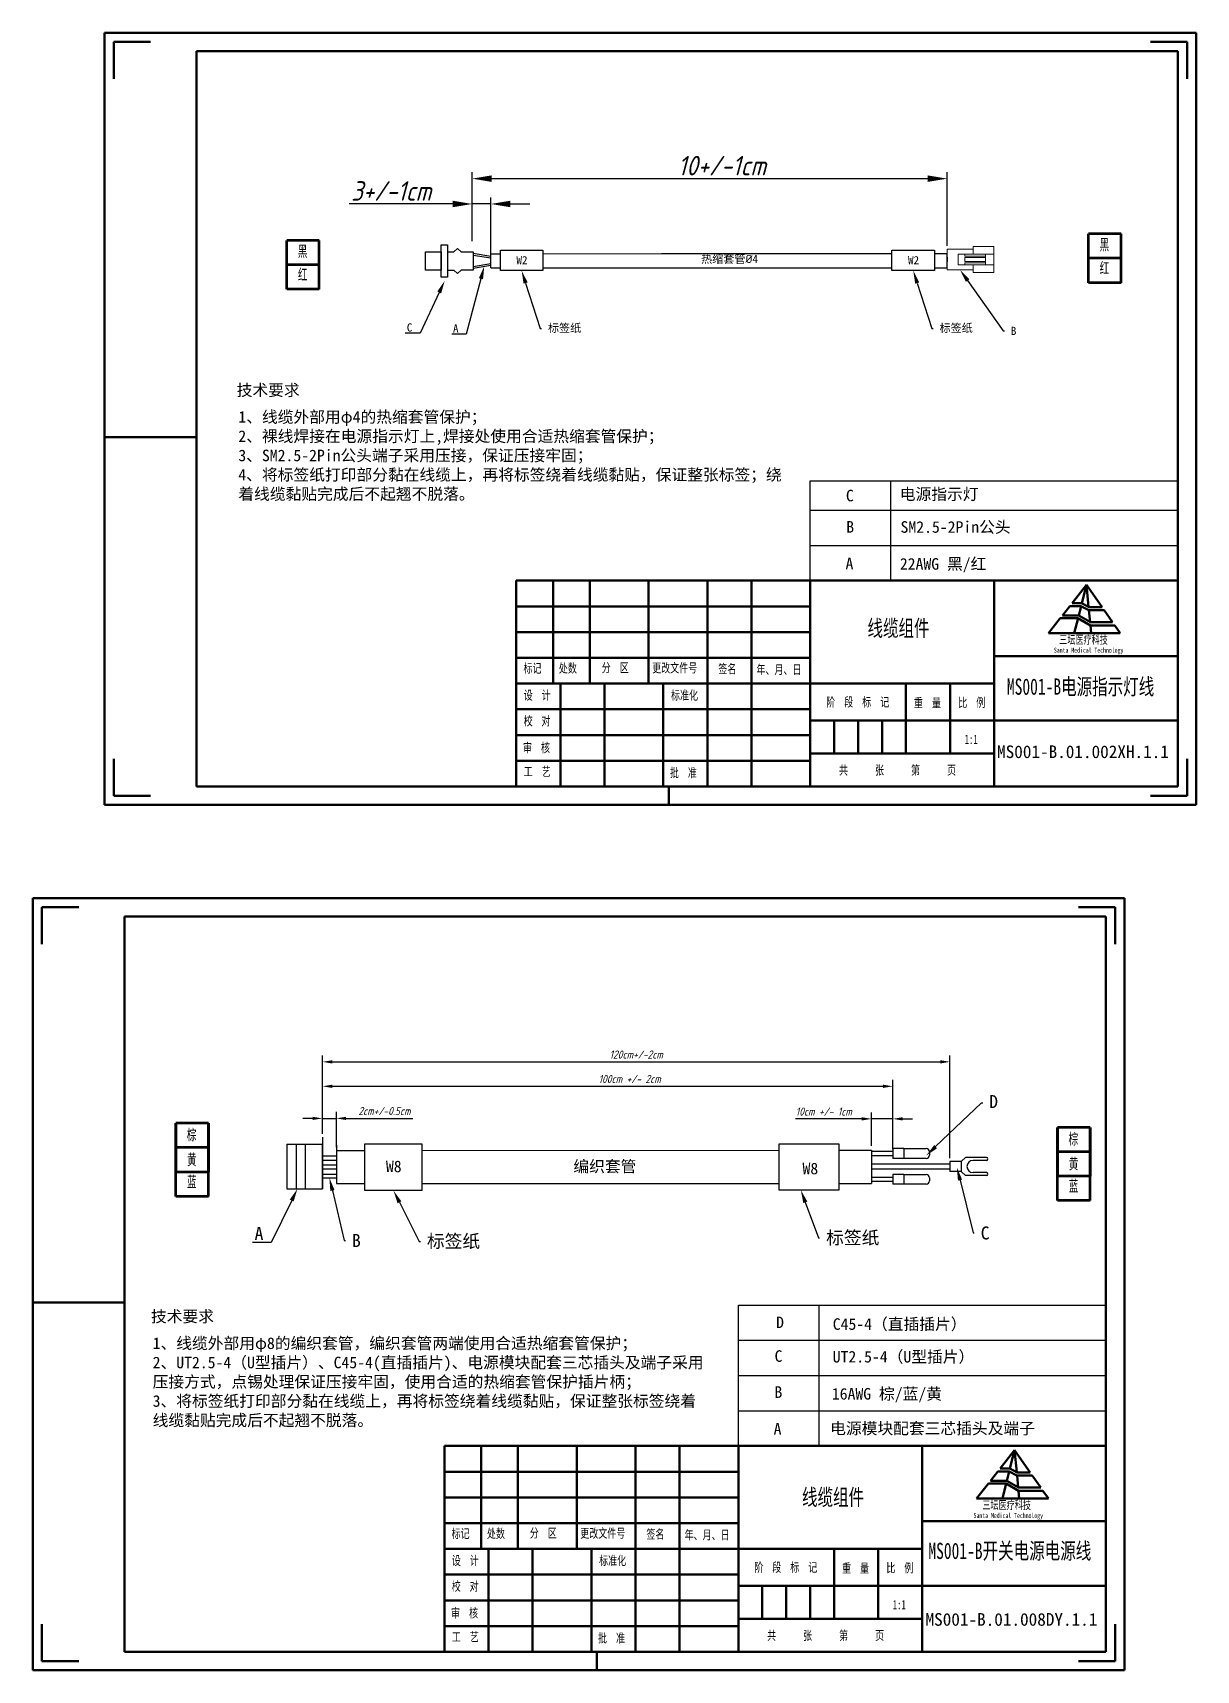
# Model space of a CAD drawing. Header units: millimetres. Extents: x 15931 to 18096, y 1463 to 3040.
# Drawn here: x 16304 to 16662, y 2537 to 3040 of the extents above; entities that cross this region are included whole.
import ezdxf
from ezdxf import colors
from ezdxf.entities.mleader import LeaderData, LeaderLine
from ezdxf.enums import TextEntityAlignment as Align
from ezdxf.math import Vec2, Vec3

# ---------------------------------------------------------------- set-up
doc = ezdxf.new("R2010")
doc.units = ezdxf.units.MM
for name, color, linetype in [('1轮廓实线层', 7, 'Continuous'), ('6文字层', 3, 'Continuous'), ('7标注层', 4, 'Continuous')]:
    doc.layers.add(name, color=color, linetype=linetype)
for name, color, linetype, lineweight in [('dim', 82, 'Continuous', 9), ('总内框线', 7, 'Continuous', 50), ('标注层', 3, 'Continuous', 25)]:
    doc.layers.add(name, color=color, linetype=linetype, lineweight=lineweight)
doc.styles.add('GB', font='gbeitc.shx', dxfattribs={"bigfont": 'gbcbig.shx'})
doc.styles.add('SLDTEXTSTYLE1', font='TXT', dxfattribs={"width": 0.7})
doc.styles.get("Standard").update_dxf_attribs({"font": 'simfang.ttf'})
doc.styles.add('TXT08', font='txt.shx', dxfattribs={"width": 0.8, "bigfont": 'gbcbig.shx'})
doc.styles.add('宋体', font='')
doc.styles.get('宋体').set_extended_font_data('SimSun')
doc.dimstyles.new('GB', dxfattribs={"dimtxt": 2.5, "dimasz": 3, "dimexe": 2, "dimexo": 1, "dimgap": 1, "dimtad": 1, "dimtoh": 1, "dimdsep": 46, "dimtxsty": 'GB', "dimcen": 2.5, "dimclrd": 1, "dimclre": 3, "dimclrt": 6, "dimadec": 0, "dimazin": 0, "dimtfac": 1, "dimtmove": 0, "dimatfit": 3, "dimfxl": 4, "dimarcsym": 0})

# ---------------------------------------------------------------- blocks, each defined once
blk = doc.blocks.new('*D330')
at = {"layer": 'Defpoints', "color": 0, "transparency": 16777216}
for p in [(16585.09, 2995.11), (16439.07, 2974.86), (16585.09, 2973.44)]:
    blk.add_point(p, dxfattribs=at)
at = {"layer": '标注层', "color": 3, "lineweight": -2, "transparency": 16777216}
for p, q in [((16439.07, 2975.86), (16439.07, 2997.11)), ((16585.09, 2974.44), (16585.09, 2997.11))]:
    blk.add_line(p, q, dxfattribs=at)
at = {"layer": '标注层', "color": 1, "lineweight": -2, "transparency": 16777216}
blk.add_line((16445.07, 2995.11), (16579.09, 2995.11), dxfattribs=at)
at = {"layer": '标注层', "color": 1, "transparency": 16777216}
for points in [[(16445.07, 2996.11), (16445.07, 2994.11), (16439.07, 2995.11)], [(16579.09, 2996.11), (16579.09, 2994.11), (16585.09, 2995.11)]]:
    blk.add_solid(points, dxfattribs=at)
at = {"layer": '标注层', "color": 6, "transparency": 16777216, "insert": (16515.86, 2999.11), "char_height": 6, "attachment_point": 5, "style": 'GB'}
blk.add_mtext('10+/-1cm', dxfattribs=at)
blk = doc.blocks.new('*D331')
at = {"layer": 'Defpoints', "color": 0, "transparency": 16777216}
for p in [(16439.07, 2987.32), (16439.07, 2974.86), (16444.78, 2971.02)]:
    blk.add_point(p, dxfattribs=at)
at = {"layer": '标注层', "color": 1, "lineweight": -2, "transparency": 16777216}
for p, q in [((16433.07, 2987.32), (16401.19, 2987.32)), ((16444.78, 2987.32), (16439.07, 2987.32)), ((16450.78, 2987.32), (16456.78, 2987.32))]:
    blk.add_line(p, q, dxfattribs=at)
at = {"layer": '标注层', "color": 3, "lineweight": -2, "transparency": 16777216}
for p, q in [((16439.07, 2975.86), (16439.07, 2989.32)), ((16444.78, 2972.02), (16444.78, 2989.32))]:
    blk.add_line(p, q, dxfattribs=at)
at = {"layer": '标注层', "color": 1, "transparency": 16777216}
for points in [[(16433.07, 2988.32), (16433.07, 2986.32), (16439.07, 2987.32)], [(16450.78, 2988.32), (16450.78, 2986.32), (16444.78, 2987.32)]]:
    blk.add_solid(points, dxfattribs=at)
at = {"layer": '标注层', "color": 6, "transparency": 16777216, "insert": (16414.13, 2991.32), "char_height": 6, "attachment_point": 5, "style": 'GB'}
blk.add_mtext('3+/-1cm', dxfattribs=at)
blk = doc.blocks.new('*D437')
at = {"color": 3, "lineweight": -2, "transparency": 16777216}
for p, q in [((16393, 2701.43), (16393, 2718.08)), ((16568.42, 2696.78), (16568.42, 2718.08))]:
    blk.add_line(p, q, dxfattribs=at)
at = {"color": 1, "lineweight": -2, "transparency": 16777216}
blk.add_line((16396, 2716.08), (16565.42, 2716.08), dxfattribs=at)
at = {"color": 1, "transparency": 16777216}
for points in [[(16396, 2716.58), (16396, 2715.58), (16393, 2716.08)], [(16565.42, 2716.58), (16565.42, 2715.58), (16568.42, 2716.08)]]:
    blk.add_solid(points, dxfattribs=at)
at = {"layer": 'Defpoints', "color": 0, "transparency": 16777216}
for p in [(16568.42, 2716.08), (16393, 2700.43), (16568.42, 2695.78)]:
    blk.add_point(p, dxfattribs=at)
at = {"color": 6, "transparency": 16777216, "insert": (16487.47, 2718.33), "char_height": 2.5, "attachment_point": 5, "style": 'GB'}
blk.add_mtext('100cm +/- 2cm', dxfattribs=at)
blk = doc.blocks.new('*D438')
at = {"color": 1, "lineweight": -2, "transparency": 16777216}
for p, q in [((16558.83, 2706.07), (16538.52, 2706.07)), ((16568.42, 2706.07), (16561.83, 2706.07)), ((16571.42, 2706.07), (16574.42, 2706.07))]:
    blk.add_line(p, q, dxfattribs=at)
at = {"color": 3, "lineweight": -2, "transparency": 16777216}
for p, q in [((16561.83, 2697.82), (16561.83, 2708.07)), ((16568.42, 2696.78), (16568.42, 2708.07))]:
    blk.add_line(p, q, dxfattribs=at)
at = {"color": 1, "transparency": 16777216}
for points in [[(16558.83, 2706.57), (16558.83, 2705.57), (16561.83, 2706.07)], [(16571.42, 2706.57), (16571.42, 2705.57), (16568.42, 2706.07)]]:
    blk.add_solid(points, dxfattribs=at)
at = {"layer": 'Defpoints', "color": 0, "transparency": 16777216}
for p in [(16561.83, 2706.07), (16561.83, 2696.82), (16568.42, 2695.78)]:
    blk.add_point(p, dxfattribs=at)
at = {"color": 6, "transparency": 16777216, "insert": (16547.17, 2708.32), "char_height": 2.5, "attachment_point": 5, "style": 'GB'}
blk.add_mtext('10cm +/- 1cm', dxfattribs=at)
blk = doc.blocks.new('*D439')
at = {"layer": '7标注层', "color": 3, "lineweight": -2, "transparency": 16777216}
for p, q in [((16393, 2701.43), (16393, 2708.22)), ((16397.27, 2697.33), (16397.27, 2708.22))]:
    blk.add_line(p, q, dxfattribs=at)
at = {"layer": '7标注层', "color": 1, "lineweight": -2, "transparency": 16777216}
for p, q in [((16390, 2706.22), (16387, 2706.22)), ((16393, 2706.22), (16397.27, 2706.22)), ((16400.27, 2706.22), (16420.84, 2706.22))]:
    blk.add_line(p, q, dxfattribs=at)
at = {"layer": '7标注层', "color": 1, "transparency": 16777216}
for points in [[(16390, 2706.72), (16390, 2705.72), (16393, 2706.22)], [(16400.27, 2706.72), (16400.27, 2705.72), (16397.27, 2706.22)]]:
    blk.add_solid(points, dxfattribs=at)
at = {"layer": 'Defpoints', "color": 0, "transparency": 16777216}
for p in [(16397.27, 2706.22), (16393, 2700.43), (16397.27, 2696.33)]:
    blk.add_point(p, dxfattribs=at)
at = {"layer": '7标注层', "color": 6, "transparency": 16777216, "insert": (16412.06, 2708.47), "char_height": 2.5, "attachment_point": 5, "style": 'GB'}
blk.add_mtext('2cm+/-0.5cm', dxfattribs=at)
blk = doc.blocks.new('*D440')
at = {"layer": '6文字层', "color": 3, "lineweight": -2, "transparency": 16777216}
for p, q in [((16393, 2701.43), (16393, 2725.6)), ((16585.99, 2693.94), (16585.99, 2725.6))]:
    blk.add_line(p, q, dxfattribs=at)
at = {"layer": '6文字层', "color": 1, "lineweight": -2, "transparency": 16777216}
blk.add_line((16396, 2723.6), (16582.99, 2723.6), dxfattribs=at)
at = {"layer": '6文字层', "color": 1, "transparency": 16777216}
for points in [[(16396, 2724.1), (16396, 2723.1), (16393, 2723.6)], [(16582.99, 2724.1), (16582.99, 2723.1), (16585.99, 2723.6)]]:
    blk.add_solid(points, dxfattribs=at)
at = {"layer": 'Defpoints', "color": 0, "transparency": 16777216}
for p in [(16585.99, 2723.6), (16393, 2700.43), (16585.99, 2692.94)]:
    blk.add_point(p, dxfattribs=at)
at = {"layer": '6文字层', "color": 6, "transparency": 16777216, "insert": (16489.49, 2725.85), "char_height": 2.5, "attachment_point": 5, "style": 'GB'}
blk.add_mtext('120cm+/-2cm', dxfattribs=at)

msp = doc.modelspace()

# ---------------------------------------------------------------- linework, layer by layer
at = {"color": 3, "lineweight": 60}
for p, q in [((16382.007, 2968.59), (16382.007, 2976.09)), ((16392.039, 2976.09), (16382.007, 2976.09)), ((16392.039, 2968.59), (16392.039, 2976.09)), ((16628.584, 2970.614), (16628.584, 2978.114)), ((16638.616, 2978.114), (16628.584, 2978.114)), ((16638.616, 2970.614), (16638.616, 2978.114)), ((16638.616, 2970.614), (16628.584, 2970.614)), ((16628.584, 2963.114), (16628.584, 2970.614)), ((16638.616, 2963.114), (16638.616, 2970.614)), ((16392.039, 2968.59), (16382.007, 2968.59)), ((16382.007, 2961.09), (16382.007, 2968.59)), ((16392.039, 2961.09), (16392.039, 2968.59)), ((16392.039, 2961.09), (16382.007, 2961.09)), ((16638.616, 2963.114), (16628.584, 2963.114)), ((16357.946, 2704.725), (16347.913, 2704.725)), ((16347.913, 2682.225), (16347.913, 2704.725)), ((16347.913, 2682.225), (16347.913, 2704.725)), ((16347.913, 2704.725), (16347.913, 2689.725)), ((16357.946, 2682.225), (16357.946, 2704.725)), ((16357.946, 2704.725), (16357.946, 2689.725)), ((16629.117, 2703.453), (16619.084, 2703.453)), ((16619.084, 2680.953), (16619.084, 2703.453)), ((16619.084, 2680.953), (16619.084, 2703.453)), ((16619.084, 2703.453), (16619.084, 2688.453)), ((16629.117, 2680.953), (16629.117, 2703.453)), ((16629.117, 2703.453), (16629.117, 2688.453)), ((16357.946, 2697.225), (16347.913, 2697.225)), ((16629.117, 2695.953), (16619.084, 2695.953)), ((16357.946, 2689.725), (16347.913, 2689.725)), ((16629.117, 2688.453), (16619.084, 2688.453)), ((16357.946, 2682.225), (16347.913, 2682.225)), ((16629.117, 2680.953), (16619.084, 2680.953))]:
    msp.add_line(p, q, dxfattribs=at)
for p, q in [((16431.41, 2972.557), (16433.375, 2972.557)), ((16433.375, 2972.557), (16434.554, 2973.605)), ((16434.554, 2973.605), (16435.7, 2972.557)), ((16435.7, 2972.557), (16439.334, 2972.557)), ((16439.334, 2972.557), (16439.334, 2967.011)), ((16439.334, 2972.15), (16444.778, 2971.259)), ((16439.334, 2971.593), (16444.778, 2970.777)), ((16444.778, 2972.018), (16447.709, 2972.022)), ((16444.778, 2969.898), (16444.778, 2972.018)), ((16460.8, 2972.041), (16497.271, 2972.095)), ((16497.271, 2972.095), (16528.94, 2972.137)), ((16528.94, 2972.137), (16568.139, 2972.137)), ((16581.23, 2972.137), (16585.094, 2972.137)), ((16585.094, 2967.659), (16585.094, 2972.137)), ((16585.094, 2970.965), (16585.094, 2969.521)), ((16431.41, 2967.011), (16433.375, 2967.011)), ((16433.375, 2967.011), (16434.554, 2965.964)), ((16434.554, 2965.964), (16435.7, 2967.011)), ((16439.334, 2967.011), (16435.7, 2967.011)), ((16439.334, 2968.128), (16444.778, 2969.019)), ((16439.334, 2967.636), (16444.778, 2968.538)), ((16444.778, 2967.659), (16444.778, 2969.898)), ((16444.778, 2967.659), (16447.709, 2967.659)), ((16460.8, 2967.659), (16497.271, 2967.659)), ((16497.271, 2967.659), (16526.998, 2967.659)), ((16526.998, 2967.659), (16568.139, 2967.659)), ((16581.23, 2967.659), (16585.094, 2967.659)), ((16543.039, 2882.36), (16543.039, 2902.162)), ((16543.039, 2902.162), (16656.118, 2902.162)), ((16567.838, 2882.36), (16567.838, 2902.162)), ((16543.039, 2871.532), (16543.039, 2893.188)), ((16543.039, 2893.188), (16656.118, 2893.188)), ((16567.838, 2871.532), (16567.838, 2893.188)), ((16543.039, 2882.36), (16656.118, 2882.36)), ((16382.036, 2698.252), (16392.999, 2698.252)), ((16382.036, 2698.252), (16382.036, 2684.582)), ((16384.884, 2698.252), (16384.884, 2684.582)), ((16387.713, 2698.252), (16387.713, 2684.582)), ((16392.999, 2700.432), (16392.999, 2688.122)), ((16392.999, 2684.582), (16392.999, 2698.252)), ((16392.999, 2696.438), (16392.999, 2692.116)), ((16392.999, 2694.717), (16397.272, 2694.717)), ((16392.999, 2693.366), (16397.272, 2693.366)), ((16397.272, 2697.967), (16397.272, 2686.237)), ((16397.272, 2696.33), (16406.033, 2696.33)), ((16423.593, 2696.352), (16533.415, 2696.42)), ((16551.831, 2696.432), (16561.83, 2696.438)), ((16561.83, 2696.492), (16561.83, 2686.237)), ((16561.83, 2696.438), (16561.83, 2692.116)), ((16561.83, 2696.438), (16561.83, 2694.277)), ((16561.83, 2696.098), (16568.416, 2696.098)), ((16561.83, 2695.411), (16561.83, 2693.25)), ((16561.83, 2694.855), (16568.416, 2694.855)), ((16561.83, 2694.277), (16561.83, 2692.116)), ((16571.837, 2696.912), (16568.416, 2696.912)), ((16568.416, 2696.912), (16568.416, 2693.91)), ((16568.416, 2696.492), (16568.416, 2694.331)), ((16571.837, 2693.91), (16568.416, 2693.91)), ((16571.837, 2696.912), (16571.837, 2693.91)), ((16590.79, 2694.192), (16589.408, 2692.937)), ((16597.181, 2694.192), (16590.79, 2694.192)), ((16597.181, 2693.324), (16593.072, 2693.324)), ((16392.999, 2691.919), (16397.272, 2691.919)), ((16392.999, 2690.762), (16397.272, 2690.762)), ((16392.999, 2690.283), (16392.999, 2685.961)), ((16392.999, 2689.025), (16397.272, 2689.025)), ((16392.999, 2688.122), (16392.999, 2684.582)), ((16561.83, 2692.212), (16585.987, 2692.212)), ((16561.83, 2690.757), (16585.987, 2690.757)), ((16561.83, 2689.635), (16561.83, 2687.474)), ((16561.83, 2688.1), (16568.416, 2688.1)), ((16568.416, 2688.975), (16568.416, 2685.973)), ((16571.837, 2688.975), (16568.416, 2688.975)), ((16568.416, 2688.975), (16568.416, 2685.973)), ((16568.416, 2688.554), (16568.416, 2686.393)), ((16568.416, 2688.554), (16568.416, 2686.393)), ((16571.837, 2688.975), (16571.837, 2685.973)), ((16589.408, 2692.937), (16585.987, 2692.937)), ((16585.987, 2692.937), (16585.987, 2689.936)), ((16585.987, 2692.517), (16585.987, 2690.356)), ((16589.408, 2689.936), (16585.987, 2689.936)), ((16589.408, 2692.937), (16589.408, 2689.936)), ((16590.79, 2688.681), (16589.408, 2689.936)), ((16597.181, 2688.681), (16590.79, 2688.681)), ((16597.181, 2689.55), (16593.072, 2689.55)), ((16382.036, 2684.582), (16392.999, 2684.582)), ((16392.999, 2687.939), (16397.272, 2687.939)), ((16397.272, 2686.237), (16406.033, 2686.237)), ((16423.593, 2686.237), (16533.415, 2686.237)), ((16551.831, 2686.237), (16561.83, 2686.237)), ((16561.83, 2686.918), (16568.416, 2686.918)), ((16571.837, 2685.973), (16568.416, 2685.973)), ((16520.929, 2616.35), (16520.929, 2648.836)), ((16520.929, 2648.836), (16633.964, 2648.836)), ((16545.727, 2616.35), (16545.727, 2648.836)), ((16520.929, 2605.523), (16520.929, 2638.008)), ((16520.929, 2638.008), (16634.008, 2638.008)), ((16545.727, 2605.523), (16545.727, 2638.008)), ((16520.929, 2627.178), (16634.008, 2627.178)), ((16520.929, 2616.35), (16634.008, 2616.35))]:
    msp.add_line(p, q)
at = {"color": 7, "linetype": 'Continuous', "lineweight": 15}
for p, q in [((16585.094, 2967.043), (16585.094, 2973.443)), ((16585.094, 2973.443), (16593.094, 2973.443)), ((16590.534, 2971.923), (16588.534, 2971.923)), ((16588.534, 2971.923), (16588.534, 2968.563)), ((16590.534, 2971.923), (16590.534, 2971.283)), ((16596.934, 2971.923), (16590.534, 2971.923)), ((16590.534, 2971.283), (16596.934, 2971.283)), ((16596.934, 2970.883), (16590.534, 2970.883)), ((16590.534, 2970.883), (16590.534, 2969.603)), ((16599.494, 2974.243), (16593.094, 2974.243)), ((16593.094, 2974.243), (16593.094, 2971.923)), ((16596.934, 2971.283), (16596.934, 2971.923)), ((16599.494, 2971.843), (16596.934, 2971.843)), ((16596.934, 2971.283), (16596.934, 2970.883)), ((16596.934, 2969.603), (16596.934, 2970.883)), ((16599.494, 2974.243), (16599.494, 2971.843)), ((16599.494, 2968.643), (16599.494, 2971.843)), ((16585.094, 2967.043), (16593.094, 2967.043)), ((16590.534, 2968.563), (16588.534, 2968.563)), ((16590.534, 2969.603), (16596.934, 2969.603)), ((16596.934, 2969.203), (16590.534, 2969.203)), ((16590.534, 2969.203), (16590.534, 2968.563)), ((16590.534, 2968.563), (16596.934, 2968.563)), ((16593.094, 2968.563), (16593.094, 2966.243)), ((16599.494, 2966.243), (16593.094, 2966.243)), ((16596.934, 2969.603), (16596.934, 2969.203)), ((16596.934, 2968.563), (16596.934, 2969.203)), ((16596.934, 2968.643), (16599.494, 2968.643)), ((16599.494, 2968.643), (16599.494, 2966.243))]:
    msp.add_line(p, q, dxfattribs=at)
for points in [[(16424.641, 2972.557), (16429.514, 2972.557), (16429.514, 2967.011), (16424.641, 2967.011)], [(16429.514, 2974.722), (16431.41, 2974.722), (16431.41, 2964.846), (16429.514, 2964.846)], [(16447.709, 2973.154), (16460.8, 2973.154), (16460.8, 2966.824), (16447.709, 2966.824)], [(16568.139, 2973.154), (16581.23, 2973.154), (16581.23, 2966.824), (16568.139, 2966.824)], [(16406.033, 2698.413), (16423.593, 2698.413), (16423.593, 2684.077), (16406.033, 2684.077)], [(16533.415, 2698.434), (16551.831, 2698.434), (16551.831, 2684.18), (16533.415, 2684.18)]]:
    msp.add_lwpolyline(points, close=True)
for centre, radius, start, end in [((16593.072, 2691.437), 1.887, 90, 270), ((16597.181, 2693.758), 0.434, 270, 90), ((16597.181, 2689.115), 0.434, 270, 90)]:
    msp.add_arc(centre, radius, start, end)
at = {"layer": '1轮廓实线层'}
for p, q in [((16571.837, 2696.912), (16578.683, 2696.912)), ((16578.683, 2693.91), (16571.837, 2693.91)), ((16579.683, 2695.912), (16579.683, 2694.91)), ((16571.837, 2688.975), (16578.683, 2688.975)), ((16578.683, 2685.973), (16571.837, 2685.973)), ((16579.683, 2687.975), (16579.683, 2686.973))]:
    msp.add_line(p, q, dxfattribs=at)
for centre, start, end in [((16578.683, 2695.912), 0, 90), ((16578.683, 2694.91), 270, 0), ((16578.683, 2687.975), 0, 90), ((16578.683, 2686.973), 270, 0)]:
    msp.add_arc(centre, 1, start, end, dxfattribs=at)
at = {"layer": '总内框线', "color": 4}
for p, q in [((16326.012, 3039.954), (16661.726, 3039.954)), ((16326.012, 2802.581), (16326.012, 3039.954)), ((16661.726, 3039.954), (16661.726, 2802.581)), ((16661.726, 2802.581), (16326.012, 2802.581)), ((16303.901, 2773.945), (16639.615, 2773.945)), ((16303.901, 2536.571), (16303.901, 2773.945)), ((16639.615, 2773.945), (16639.615, 2536.571)), ((16639.615, 2536.571), (16303.901, 2536.571))]:
    msp.add_line(p, q, dxfattribs=at)
at = {"layer": '总内框线'}
for p, q in [((16328.838, 3037.129), (16340.141, 3037.129)), ((16328.838, 3037.129), (16328.838, 3025.825)), ((16658.916, 3037.135), (16647.612, 3037.135)), ((16658.916, 3037.135), (16658.916, 3025.831)), ((16354.271, 3034.303), (16656.074, 3034.303)), ((16354.271, 2808.233), (16354.271, 3034.303)), ((16656.074, 3034.303), (16656.074, 2808.233)), ((16326.012, 2915.616), (16354.271, 2915.616)), ((16452.611, 2871.532), (16656.074, 2871.532)), ((16452.611, 2808.233), (16452.611, 2871.532)), ((16463.915, 2871.532), (16463.915, 2839.883)), ((16475.218, 2871.532), (16475.218, 2839.883)), ((16493.304, 2871.532), (16493.304, 2839.883)), ((16511.389, 2871.532), (16511.389, 2839.883)), ((16524.954, 2871.532), (16524.954, 2808.233)), ((16543.039, 2871.532), (16543.039, 2808.233)), ((16599.557, 2808.233), (16599.557, 2871.532)), ((16656.074, 2871.532), (16656.074, 2808.233)), ((16452.611, 2863.62), (16543.039, 2863.62)), ((16452.611, 2855.707), (16543.039, 2855.707)), ((16452.611, 2847.795), (16543.039, 2847.795)), ((16599.557, 2848.36), (16656.074, 2848.36)), ((16452.611, 2839.883), (16599.557, 2839.883)), ((16466.175, 2839.883), (16466.175, 2808.233)), ((16479.74, 2839.883), (16479.74, 2808.233)), ((16497.825, 2839.883), (16497.825, 2808.233)), ((16511.389, 2839.883), (16511.389, 2808.233)), ((16572.428, 2818.406), (16572.428, 2839.883)), ((16585.993, 2818.406), (16585.993, 2839.883)), ((16452.611, 2831.97), (16543.039, 2831.97)), ((16452.611, 2824.058), (16543.039, 2824.058)), ((16543.039, 2828.579), (16599.557, 2828.579)), ((16550.387, 2828.579), (16550.387, 2818.406)), ((16557.734, 2828.579), (16557.734, 2818.406)), ((16565.081, 2828.579), (16565.081, 2818.406)), ((16599.557, 2828.579), (16656.074, 2828.579)), ((16328.838, 2805.407), (16328.838, 2816.71)), ((16452.611, 2816.145), (16543.039, 2816.145)), ((16543.039, 2818.406), (16599.557, 2818.406)), ((16658.916, 2805.401), (16658.916, 2816.704)), ((16328.838, 2805.407), (16340.141, 2805.407)), ((16656.074, 2808.233), (16354.271, 2808.233)), ((16656.074, 2808.233), (16452.611, 2808.233)), ((16499.521, 2808.233), (16499.521, 2802.581)), ((16658.916, 2805.401), (16647.612, 2805.401)), ((16306.727, 2771.119), (16318.031, 2771.119)), ((16306.727, 2771.119), (16306.727, 2759.816)), ((16636.805, 2771.125), (16625.501, 2771.125)), ((16636.805, 2771.125), (16636.805, 2759.822)), ((16332.16, 2768.293), (16633.964, 2768.293)), ((16332.16, 2542.223), (16332.16, 2768.293)), ((16633.964, 2768.293), (16633.964, 2542.223)), ((16303.901, 2649.606), (16332.16, 2649.606)), ((16430.501, 2605.523), (16633.964, 2605.523)), ((16430.501, 2542.223), (16430.501, 2605.523)), ((16441.804, 2605.523), (16441.804, 2573.873)), ((16453.108, 2605.523), (16453.108, 2573.873)), ((16471.193, 2605.523), (16471.193, 2573.873)), ((16489.279, 2605.523), (16489.279, 2573.873)), ((16502.843, 2605.523), (16502.843, 2542.223)), ((16520.929, 2605.523), (16520.929, 2542.223)), ((16577.446, 2542.223), (16577.446, 2605.523)), ((16633.964, 2605.523), (16633.964, 2542.223)), ((16430.501, 2597.61), (16520.929, 2597.61)), ((16430.501, 2589.698), (16520.929, 2589.698)), ((16430.501, 2581.785), (16520.929, 2581.785)), ((16577.446, 2582.351), (16633.964, 2582.351)), ((16430.501, 2573.873), (16577.446, 2573.873)), ((16444.065, 2573.873), (16444.065, 2542.223)), ((16457.629, 2573.873), (16457.629, 2542.223)), ((16475.715, 2573.873), (16475.715, 2542.223)), ((16489.279, 2573.873), (16489.279, 2542.223)), ((16550.318, 2552.396), (16550.318, 2573.873)), ((16563.882, 2552.396), (16563.882, 2573.873)), ((16430.501, 2565.96), (16520.929, 2565.96)), ((16520.929, 2562.569), (16577.446, 2562.569)), ((16528.276, 2562.569), (16528.276, 2552.396)), ((16535.623, 2562.569), (16535.623, 2552.396)), ((16542.97, 2562.569), (16542.97, 2552.396)), ((16577.446, 2562.569), (16633.964, 2562.569)), ((16430.501, 2558.048), (16520.929, 2558.048)), ((16520.929, 2552.396), (16577.446, 2552.396)), ((16306.727, 2539.397), (16306.727, 2550.701)), ((16430.501, 2550.136), (16520.929, 2550.136)), ((16636.805, 2539.391), (16636.805, 2550.695)), ((16633.964, 2542.223), (16332.16, 2542.223)), ((16633.964, 2542.223), (16430.501, 2542.223)), ((16477.41, 2542.223), (16477.41, 2536.571)), ((16306.727, 2539.397), (16318.031, 2539.397)), ((16636.805, 2539.391), (16625.501, 2539.391))]:
    msp.add_line(p, q, dxfattribs=at)
at = {"layer": '总内框线', "color": 1}
for p, q in [((16627.929, 2870.244), (16623.533, 2864.607)), ((16627.929, 2870.244), (16626.522, 2864.581)), ((16632.741, 2863.367), (16627.929, 2870.244)), ((16627.929, 2870.244), (16628.608, 2863.445)), ((16623.533, 2864.607), (16626.475, 2864.607)), ((16626.475, 2864.607), (16628.753, 2863.367)), ((16619.912, 2859.962), (16616.302, 2855.332)), ((16619.912, 2859.962), (16625.347, 2859.962)), ((16622.82, 2863.693), (16620.558, 2860.791)), ((16620.558, 2860.791), (16625.573, 2860.791)), ((16622.82, 2863.693), (16626.261, 2863.693)), ((16625.372, 2859.948), (16624.225, 2855.332)), ((16625.347, 2859.962), (16629.15, 2857.759)), ((16625.573, 2860.791), (16629.199, 2858.721)), ((16626.297, 2863.674), (16625.58, 2860.787)), ((16626.261, 2863.693), (16628.667, 2862.449)), ((16628.667, 2862.449), (16633.383, 2862.449)), ((16628.708, 2862.449), (16629.073, 2858.792)), ((16628.753, 2863.367), (16632.741, 2863.367)), ((16635.991, 2858.721), (16633.383, 2862.449)), ((16616.302, 2855.332), (16638.361, 2855.332)), ((16629.15, 2857.759), (16636.663, 2857.759)), ((16629.176, 2857.759), (16629.419, 2855.332)), ((16629.199, 2858.721), (16635.991, 2858.721)), ((16638.361, 2855.332), (16636.663, 2857.759)), ((16605.818, 2604.234), (16601.422, 2598.597)), ((16605.818, 2604.234), (16604.412, 2598.571)), ((16610.63, 2597.357), (16605.818, 2604.234)), ((16605.818, 2604.234), (16606.497, 2597.436)), ((16600.71, 2597.683), (16598.447, 2594.781)), ((16600.71, 2597.683), (16604.15, 2597.683)), ((16601.422, 2598.597), (16604.364, 2598.597)), ((16604.186, 2597.664), (16603.469, 2594.777)), ((16604.15, 2597.683), (16606.556, 2596.439)), ((16604.364, 2598.597), (16606.642, 2597.357)), ((16597.801, 2593.953), (16594.191, 2589.323)), ((16597.801, 2593.953), (16603.237, 2593.953)), ((16598.447, 2594.781), (16603.462, 2594.781)), ((16603.261, 2593.939), (16602.114, 2589.323)), ((16603.237, 2593.953), (16607.039, 2591.75)), ((16603.462, 2594.781), (16607.088, 2592.711)), ((16606.556, 2596.439), (16611.272, 2596.439)), ((16606.597, 2596.439), (16606.962, 2592.783)), ((16606.642, 2597.357), (16610.63, 2597.357)), ((16607.088, 2592.711), (16613.88, 2592.711)), ((16613.88, 2592.711), (16611.272, 2596.439)), ((16594.191, 2589.323), (16616.251, 2589.323)), ((16607.039, 2591.75), (16614.553, 2591.75)), ((16607.065, 2591.75), (16607.308, 2589.323)), ((16616.251, 2589.323), (16614.553, 2591.75))]:
    msp.add_line(p, q, dxfattribs=at)

# ---------------------------------------------------------------- texts
at = {"layer": 'dim', "color": 6, "style": 'TXT08', "width": 0.8}
for s, p in [('黑', (16633.471, 2974.774)), ('黑', (16386.894, 2972.751)), ('红', (16386.917, 2965.707)), ('红', (16633.494, 2967.73)), ('棕', (16352.756, 2701.247)), ('棕', (16623.927, 2699.975)), ('黄', (16352.824, 2693.611)), ('黄', (16623.994, 2692.339)), ('蓝', (16352.824, 2686.789)), ('蓝', (16623.994, 2685.517))]:
    msp.add_text(s, height=3.853, dxfattribs=at).set_placement(p, align=Align.MIDDLE)
at = {"layer": '总内框线', "color": 6, "attachment_point": 1}
for s, insert, char_height, width, style in [('{\\fSimSun|b0|i0|c134|p54;W2}', (16452.652, 2971.307), 2.5, 47.30749, 'GB'), ('{\\fSimSun|b0|i0|c134|p2;热缩套管\\fISOCPEUR|b0|i0|c0|p34;%%C\\fSimSun|b0|i0|c134|p2;4}', (16509.448, 2971.676), 2.5, 47.30749, 'GB'), ('{\\fSimSun|b0|i0|c134|p54;W2}', (16573.082, 2971.307), 2.5, 47.30749, 'GB'), ('{\\fSimSun|b0|i0|c134|p2;技术要求}', (16366.62, 2931.874), 3.55114, 132.12967, 'GB'), ('{\\fSimSun|b0|i0|c134|p54;1、线缆外部用φ4的热缩套管保护；\\P2、裸线焊接在电源指示灯上,焊接处使用合适热缩套管保护；\\P3、SM2.5-2Pin公头端子采用压接，保证压接牢固；\\P4、将标签纸打印部分黏在线缆上，再将标签绕着线缆黏贴，保证整张标签；绕着线缆黏贴完成后不起翘不脱落。}', (16367.133, 2923.634), 3.55114, 169.10438, 'GB'), ('{\\fSimSun|b0|i0|c134|p2;C}', (16553.981, 2899.461), 3.55114, 8.0267, 'GB'), ('{\\fSimSun|b0|i0|c134|p54;电源指示灯}', (16570.552, 2899.916), 3.55114, 72.06885, 'GB'), ('{\\fSimSun|b0|i0|c134|p2;B}', (16554.083, 2889.835), 3.55114, 8.0267, 'GB'), ('{\\fSimSun|b0|i0|c134|p54;SM2.5-2Pin公头}', (16570.781, 2889.793), 3.55114, 47.30749, 'GB'), ('{\\fSimSun|b0|i0|c134|p2;A}', (16553.863, 2878.558), 3.55114, 8.0267, 'GB'), ('{\\fSimSun|b0|i0|c134|p54;22AWG 黑/红}', (16570.568, 2878.456), 3.55114, 72.06885, 'GB'), ('{\\fSimSun|b0|i0|c134|p2;线缆组件}', (16560.606, 2859.444), 5, 94.62992, 'SLDTEXTSTYLE1'), ('{\\fSimSun|b0|i0|c134|p2;标记}', (16454.821, 2846.032), 2.82588, 105.14436, 'SLDTEXTSTYLE1'), ('{\\fSimSun|b0|i0|c134|p2;处数}', (16465.696, 2846.049), 2.82588, 105.14436, 'SLDTEXTSTYLE1'), ('{\\fSimSun|b0|i0|c134|p2;分\u3000区}', (16478.877, 2846.189), 2.82588, 105.14436, 'SLDTEXTSTYLE1'), ('{\\fSimSun|b0|i0|c134|p2;更改文件号}', (16494.402, 2846.128), 2.82588, 105.14436, 'SLDTEXTSTYLE1'), ('{\\fSimSun|b0|i0|c134|p2;签名}', (16514.731, 2845.836), 2.82588, 105.14436, 'SLDTEXTSTYLE1'), ('{\\fSimSun|b0|i0|c134|p2;年、月、日}', (16526.48, 2845.617), 2.82588, 105.14436, 'SLDTEXTSTYLE1'), ('{\\fSimSun|b0|i0|c134|p54;MS001-B电源指示灯线}', (16603.488, 2841.451), 5, 94.62992, 'SLDTEXTSTYLE1'), ('{\\fSimSun|b0|i0|c134|p2;设\u3000计}', (16454.888, 2837.735), 2.82588, 105.14436, 'SLDTEXTSTYLE1'), ('{\\fSimSun|b0|i0|c134|p2;标准化}', (16500.186, 2837.718), 2.82588, 105.14436, 'SLDTEXTSTYLE1'), ('{\\fSimSun|b0|i0|c134|p2;阶\u3000段\u3000标\u3000记}', (16547.904, 2835.647), 2.82588, 105.14436, 'SLDTEXTSTYLE1'), ('{\\fSimSun|b0|i0|c134|p2;重\u3000量}', (16574.9, 2835.388), 2.82588, 105.14436, 'SLDTEXTSTYLE1'), ('{\\fSimSun|b0|i0|c134|p2;比\u3000例}', (16588.523, 2835.467), 2.82588, 105.14436, 'SLDTEXTSTYLE1'), ('{\\fSimSun|b0|i0|c134|p2;校  对}', (16454.888, 2829.822), 2.82588, 105.14436, 'SLDTEXTSTYLE1'), ('{\\fSimSun|b0|i0|c134|p2;1:1}', (16590.485, 2824.163), 2.82588, 105.14436, 'SLDTEXTSTYLE1'), ('{\\fSimSun|b0|i0|c134|p2;审\u3000核}', (16454.658, 2821.606), 2.82588, 105.14436, 'SLDTEXTSTYLE1'), ('{\\fSimSun|b0|i0|c134|p54;\\W1;MS001-B.01.002XH.1.1}', (16600.461, 2820.872), 3.88422, 60.21792, 'SLDTEXTSTYLE1'), ('{\\fSimSun|b0|i0|c134|p2;工\u3000艺}', (16454.888, 2814.275), 2.82588, 105.14436, 'SLDTEXTSTYLE1'), ('{\\fSimSun|b0|i0|c134|p2;批\u3000准}', (16499.84, 2813.915), 2.82588, 105.14436, 'SLDTEXTSTYLE1'), ('{\\fSimSun|b0|i0|c134|p2;共\u3000\u3000\u3000张\u3000\u3000\u3000第\u3000\u3000\u3000页}', (16551.853, 2814.707), 2.82588, 105.14436, 'SLDTEXTSTYLE1'), ('{\\fSimSun|b0|i0|c134|p54;W8}', (16412.519, 2693.24), 3.55114, 132.12967, 'GB'), ('{\\fSimSun|b0|i0|c134|p2;编织套管}', (16470.167, 2693.24), 3.55114, 132.12967, 'GB'), ('{\\fSimSun|b0|i0|c134|p54;W8}', (16540.631, 2692.579), 3.55114, 132.12967, 'GB'), ('{\\fSimSun|b0|i0|c134|p2;技术要求}', (16340.269, 2647.118), 3.55114, 132.12967, 'GB'), ('{\\fSimSun|b0|i0|c134|p54;D}', (16532.517, 2645.301), 3.55114, 8.0267, 'GB'), ('{\\fSimSun|b0|i0|c134|p54;C45-4（直插插片）}', (16549.933, 2644.768), 3.55114, 47.30749, 'GB'), ('{\\fSimSun|b0|i0|c134|p54;1、线缆外部用φ8的编织套管，编织套管两端使用合适热缩套管保护；\\P2、UT2.5-4（U型插片）、\\fSimSun|b0|i0|c134|p2;C45-4(直插插片)\\fSimSun|b0|i0|c134|p54;、电源模块配套三芯插头及端子采用压接方式，点锡处理保证压接牢固，使用合适的热缩套管保护插片柄；\\P3、将标签纸打印部分黏在线缆上，再将标签绕着线缆黏贴，保证整张标签绕着线缆黏贴完成后不起翘不脱落。}', (16340.782, 2638.878), 3.551136, 169.10438, 'GB'), ('{\\fSimSun|b0|i0|c134|p2;C}', (16532.037, 2634.934), 3.55114, 8.0267, 'GB'), ('{\\fSimSun|b0|i0|c134|p2;UT2.5-4（U型插片）}', (16549.913, 2634.732), 3.55114, 47.30749, 'GB'), ('{\\fSimSun|b0|i0|c134|p2;B}', (16532.01, 2623.849), 3.55114, 8.0267, 'GB'), ('{\\fSimSun|b0|i0|c134|p2;16AWG 棕/蓝/黄}', (16549.661, 2623.329), 3.55114, 47.30749, 'GB'), ('{\\fSimSun|b0|i0|c134|p2;电源模块配套三芯插头及端子}', (16549.138, 2612.704), 3.55114, 74.45996, 'GB'), ('{\\fSimSun|b0|i0|c134|p2;A}', (16531.752, 2612.548), 3.55114, 8.0267, 'GB'), ('{\\fSimSun|b0|i0|c134|p2;线缆组件}', (16540.473, 2592.297), 5, 94.62992, 'SLDTEXTSTYLE1'), ('{\\fSimSun|b0|i0|c134|p2;标记}', (16432.71, 2580.023), 2.82588, 105.14436, 'SLDTEXTSTYLE1'), ('{\\fSimSun|b0|i0|c134|p2;处数}', (16443.585, 2580.039), 2.82588, 105.14436, 'SLDTEXTSTYLE1'), ('{\\fSimSun|b0|i0|c134|p2;分\u3000区}', (16456.766, 2580.18), 2.82588, 105.14436, 'SLDTEXTSTYLE1'), ('{\\fSimSun|b0|i0|c134|p2;更改文件号}', (16472.291, 2580.118), 2.82588, 105.14436, 'SLDTEXTSTYLE1'), ('{\\fSimSun|b0|i0|c134|p2;签名}', (16492.62, 2579.826), 2.82588, 105.14436, 'SLDTEXTSTYLE1'), ('{\\fSimSun|b0|i0|c134|p2;年、月、日}', (16504.37, 2579.607), 2.82588, 105.14436, 'SLDTEXTSTYLE1'), ('{\\fSimSun|b0|i0|c134|p54;MS001-B开关电源电源线}', (16579.341, 2575.773), 5, 94.62992, 'SLDTEXTSTYLE1'), ('{\\fSimSun|b0|i0|c134|p2;设\u3000计}', (16432.777, 2571.725), 2.82588, 105.14436, 'SLDTEXTSTYLE1'), ('{\\fSimSun|b0|i0|c134|p2;标准化}', (16478.075, 2571.709), 2.82588, 105.14436, 'SLDTEXTSTYLE1'), ('{\\fSimSun|b0|i0|c134|p2;阶\u3000段\u3000标\u3000记}', (16525.793, 2569.637), 2.82588, 105.14436, 'SLDTEXTSTYLE1'), ('{\\fSimSun|b0|i0|c134|p2;重\u3000量}', (16552.789, 2569.379), 2.82588, 105.14436, 'SLDTEXTSTYLE1'), ('{\\fSimSun|b0|i0|c134|p2;比\u3000例}', (16566.412, 2569.457), 2.82588, 105.14436, 'SLDTEXTSTYLE1'), ('{\\fSimSun|b0|i0|c134|p2;校  对}', (16432.777, 2563.813), 2.82588, 105.14436, 'SLDTEXTSTYLE1'), ('{\\fSimSun|b0|i0|c134|p2;1:1}', (16568.375, 2558.154), 2.82588, 105.14436, 'SLDTEXTSTYLE1'), ('{\\fSimSun|b0|i0|c134|p2;审\u3000核}', (16432.547, 2555.597), 2.82588, 105.14436, 'SLDTEXTSTYLE1'), ('{\\fSimSun|b0|i0|c134|p54;\\W1;MS001-B.01.008DY.1.1}', (16578.468, 2554.136), 3.88422, 60.21792, 'SLDTEXTSTYLE1'), ('{\\fSimSun|b0|i0|c134|p2;工\u3000艺}', (16432.777, 2548.265), 2.82588, 105.14436, 'SLDTEXTSTYLE1'), ('{\\fSimSun|b0|i0|c134|p2;批\u3000准}', (16477.729, 2547.906), 2.82588, 105.14436, 'SLDTEXTSTYLE1'), ('{\\fSimSun|b0|i0|c134|p2;共\u3000\u3000\u3000张\u3000\u3000\u3000第\u3000\u3000\u3000页}', (16529.742, 2548.697), 2.82588, 105.14436, 'SLDTEXTSTYLE1')]:
    msp.add_mtext(s, dxfattribs=dict(at, insert=insert, char_height=char_height, width=width, style=style))
at = {"layer": '总内框线', "color": 5, "char_height": 2.54329, "width": 94.62992, "attachment_point": 1, "style": 'SLDTEXTSTYLE1'}
for insert in [(16619.581, 2854.633), (16595.946, 2588.623)]:
    msp.add_mtext('{\\fSimSun|b0|i0|c134|p2;三坛医疗科技}', dxfattribs=dict(at, insert=insert))
at = {"layer": '总内框线', "color": 5, "char_height": 1.55649, "attachment_point": 1, "style": 'SLDTEXTSTYLE1'}
for s, insert in [('{\\f@FangSong|b0|i0|c0|p49;Santa Medical Technology}', (16617.951, 2850.93)), ('Santa Medical Technology', (16593.249, 2584.921))]:
    msp.add_mtext(s, dxfattribs=dict(at, insert=insert))

# ---------------------------------------------------------------- dimensions: what is measured, and where the dimension line sits
for base, p1, p2, text, picture, middle in [((16568.416, 2716.075), (16392.999, 2700.432), (16568.416, 2695.778), '100cm +/- 2cm', '*D437', (16487.471, 2716.075)), ((16561.83, 2706.065), (16568.416, 2695.778), (16561.83, 2696.822), '10cm +/- 1cm', '*D438', (16547.174, 2706.065))]:
    dim = msp.add_linear_dim(base=base, p1=p1, p2=p2, text=text, dimstyle='GB', override={"dimscale": 0, "dimtix": 0, "dimtofl": 1, "dimtmove": 0, "dimatfit": 3})
    dim.commit()
    dim.dimension.update_dxf_attribs({"geometry": picture, "text_midpoint": middle, "dimtype": 160})
at = {"layer": '6文字层'}
dim = msp.add_linear_dim(base=(16585.987, 2723.603), p1=(16392.999, 2700.432), p2=(16585.987, 2692.937), text='120cm+/-2cm', dimstyle='GB', dxfattribs=at)
dim.commit()
dim.dimension.update_dxf_attribs({"geometry": '*D440', "text_midpoint": (16489.493, 2725.853)})
at = {"layer": '7标注层'}
dim = msp.add_linear_dim(base=(16397.272, 2706.216), p1=(16392.999, 2700.432), p2=(16397.272, 2696.33), text='2cm+/-0.5cm', dimstyle='GB', dxfattribs=at)
dim.commit()
dim.dimension.update_dxf_attribs({"geometry": '*D439', "text_midpoint": (16412.058, 2708.466)})
at = {"layer": '标注层'}
for base, p1, p2, text, picture, middle in [((16585.094, 2995.105), (16439.065, 2974.861), (16585.094, 2973.443), '10+/-1cm', '*D330', (16515.861, 2995.105)), ((16439.065, 2987.322), (16444.778, 2971.018), (16439.065, 2974.861), '3+/-1cm', '*D331', (16414.128, 2987.322))]:
    dim = msp.add_linear_dim(base=base, p1=p1, p2=p2, text=text, dimstyle='GB', override={"dimtxt": 6, "dimasz": 6}, dxfattribs=at)
    dim.commit()
    dim.dimension.update_dxf_attribs({"geometry": picture, "text_midpoint": middle, "dimtype": 160})

# ---------------------------------------------------------------- leaders
ml = msp.add_multileader_mtext('Standard')
ml.set_content('A', color=256, style='宋体')
ml.set_leader_properties()
ml.build(insert=Vec2(0, 0))
ml.multileader.update_dxf_attribs({"text_right_attachment_type": 6, "dogleg_length": 0.36})
ctx = ml.context
ctx.base_point, ctx.char_height, ctx.plane_origin = Vec3(16431.152, 2949.024), 2.5, Vec3(16454.359, 2991.695)
ctx.right_attachment, ctx.text_align_type = 6, 2
notes = []
notes.append((ctx, [(0, (1, 1, 0), (16437.202, 2947.274), (-1, 0), 0.36, [(0, [(16442.768, 2968.205)], 0, [])])]))
ctx.mtext.insert, ctx.mtext.alignment, ctx.mtext.flow_direction = Vec3(16434.842, 2950.274), 3, 5
at = {"color": 1}
ml = msp.add_multileader_mtext('Standard', dxfattribs=at)
ml.set_content('标签纸', color=1, style='宋体')
ml.set_leader_properties()
ml.build(insert=Vec2(0, 0))
ml.multileader.update_dxf_attribs({"text_right_attachment_type": 6, "dogleg_length": 0.36})
ctx = ml.context
ctx.base_point, ctx.char_height, ctx.plane_origin = Vec3(16460.341, 2949.014), 2.5, Vec3(16471.239, 3002.808)
ctx.right_attachment = 6
notes.append((ctx, [(1, (1, 1, 0), (16459.981, 2949.014), (1, 0), 0.36, [(0, [(16454.254, 2966.824)], 0, [])])]))
ctx.mtext.insert, ctx.mtext.flow_direction = Vec3(16462.341, 2950.439), 5
ml = msp.add_multileader_mtext('Standard', dxfattribs=at)
ml.set_content('标签纸', color=1, style='宋体')
ml.set_leader_properties()
ml.build(insert=Vec2(0, 0))
ml.multileader.update_dxf_attribs({"text_right_attachment_type": 6, "dogleg_length": 0.36})
ctx = ml.context
ctx.base_point, ctx.char_height, ctx.plane_origin = Vec3(16580.771, 2949.014), 2.5, Vec3(16591.669, 3002.808)
ctx.right_attachment = 6
notes.append((ctx, [(1, (1, 1, 0), (16580.411, 2949.014), (1, 0), 0.36, [(0, [(16574.684, 2966.824)], 0, [])])]))
ctx.mtext.insert, ctx.mtext.flow_direction = Vec3(16582.771, 2950.439), 5
ml = msp.add_multileader_mtext('Standard')
ml.set_content('B', color=256, style='宋体')
ml.set_leader_properties()
ml.build(insert=Vec2(0, 0))
ml.multileader.update_dxf_attribs({"text_right_attachment_type": 6, "dogleg_length": 0.36})
ctx = ml.context
ctx.base_point, ctx.char_height, ctx.plane_origin = Vec3(16602.707, 2948.304), 2.5, Vec3(16632.681, 2974.398)
ctx.right_attachment = 6
notes.append((ctx, [(1, (1, 1, 0), (16602.347, 2948.304), (1, 0), 0.36, [(0, [(16589.094, 2967.043)], 0, [])])]))
ctx.mtext.insert, ctx.mtext.flow_direction = Vec3(16604.707, 2949.554), 5
ml = msp.add_multileader_mtext('Standard')
ml.set_content('C', color=256, style='宋体')
ml.set_leader_properties()
ml.build(insert=Vec2(0, 0))
ml.multileader.update_dxf_attribs({"text_right_attachment_type": 6, "dogleg_length": 0.36})
ctx = ml.context
ctx.base_point, ctx.char_height, ctx.plane_origin = Vec3(16417.093, 2949.357), 2.5, Vec3(16440.161, 2992.029)
ctx.right_attachment, ctx.text_align_type = 6, 2
notes.append((ctx, [(0, (1, 1, 0), (16423.003, 2947.607), (-1, 0), 0.36, [(0, [(16430.618, 2963.735)], 0, [])])]))
ctx.mtext.insert, ctx.mtext.alignment, ctx.mtext.flow_direction = Vec3(16420.643, 2950.607), 3, 5
ml = msp.add_multileader_mtext('Standard')
ml.set_content('D', color=256)
ml.set_leader_properties()
ml.build(insert=Vec2(0, 0))
ml.multileader.update_dxf_attribs({"text_right_attachment_type": 6, "dogleg_length": 0.36})
ctx = ml.context
ctx.base_point, ctx.plane_origin = Vec3(16596.04, 2710.991), Vec3(16574.053, 2750.09)
ctx.right_attachment = 6
notes.append((ctx, [(1, (1, 1, 0), (16595.68, 2710.991), (1, 0), 0.36, [(0, [(16578.683, 2694.778)], 0, [])])]))
ctx.mtext.insert, ctx.mtext.flow_direction = Vec3(16598.04, 2713.391), 5
ml = msp.add_multileader_mtext('Standard')
ml.set_content('C', color=256)
ml.set_leader_properties()
ml.build(insert=Vec2(0, 0))
ml.multileader.update_dxf_attribs({"text_right_attachment_type": 6, "dogleg_length": 0.36})
ctx = ml.context
ctx.base_point, ctx.plane_origin = Vec3(16593.437, 2670.998), Vec3(16570.657, 2694.958)
ctx.right_attachment = 6
notes.append((ctx, [(1, (1, 1, 0), (16593.077, 2670.998), (1, 0), 0.36, [(0, [(16588.118, 2691.126)], 0, [])])]))
ctx.mtext.insert, ctx.mtext.flow_direction = Vec3(16595.437, 2672.998), 5
ml = msp.add_multileader_mtext('Standard')
ml.set_content('A', color=256)
ml.set_leader_properties()
ml.build(insert=Vec2(0, 0))
ml.multileader.update_dxf_attribs({"text_right_attachment_type": 6, "dogleg_length": 0.36})
ctx = ml.context
ctx.base_point, ctx.plane_origin = Vec3(16370.074, 2670.86), Vec3(16382.208, 2693.168)
ctx.right_attachment, ctx.text_align_type = 6, 2
notes.append((ctx, [(0, (1, 1, 0), (16377.199, 2668.06), (-1, 0), 0.36, [(0, [(16385.308, 2684.582)], 0, [])])]))
ctx.mtext.insert, ctx.mtext.alignment, ctx.mtext.flow_direction = Vec3(16374.839, 2672.86), 3, 5
ml = msp.add_multileader_mtext('Standard')
ml.set_content('B', color=256)
ml.set_leader_properties()
ml.build(insert=Vec2(0, 0))
ml.multileader.update_dxf_attribs({"text_right_attachment_type": 6, "dogleg_length": 0.36})
ctx = ml.context
ctx.base_point, ctx.plane_origin = Vec3(16400.069, 2668.679), Vec3(16395.432, 2695.305)
ctx.right_attachment = 6
notes.append((ctx, [(1, (1, 1, 0), (16399.709, 2668.679), (1, 0), 0.36, [(0, [(16395.136, 2687.939)], 0, [])])]))
ctx.mtext.insert, ctx.mtext.flow_direction = Vec3(16402.069, 2670.679), 5
ml = msp.add_multileader_mtext('Standard')
ml.set_content('标签纸', color=256)
ml.set_leader_properties()
ml.build(insert=Vec2(0, 0))
ml.multileader.update_dxf_attribs({"text_right_attachment_type": 6, "dogleg_length": 0.36})
ctx = ml.context
ctx.base_point, ctx.plane_origin = Vec3(16423.126, 2668.37), Vec3(16422.113, 2693.419)
ctx.right_attachment = 6
notes.append((ctx, [(1, (1, 1, 0), (16422.766, 2668.37), (1, 0), 0.36, [(0, [(16414.864, 2684.008)], 0, [])])]))
ctx.mtext.insert, ctx.mtext.flow_direction = Vec3(16425.126, 2670.48), 5
ml = msp.add_multileader_mtext('Standard')
ml.set_content('标签纸', color=256)
ml.set_leader_properties()
ml.build(insert=Vec2(0, 0))
ml.multileader.update_dxf_attribs({"text_right_attachment_type": 6, "dogleg_length": 0.36})
ctx = ml.context
ctx.base_point, ctx.plane_origin = Vec3(16545.899, 2669.45), Vec3(16540.942, 2693.419)
ctx.right_attachment = 6
notes.append((ctx, [(1, (1, 1, 0), (16545.539, 2669.45), (1, 0), 0.36, [(0, [(16540.116, 2684.18)], 0, [])])]))
ctx.mtext.insert, ctx.mtext.flow_direction = Vec3(16547.899, 2671.56), 5
for ctx, leaders in notes:
    for number, flags, end, landing, length, lines in leaders:
        leader = LeaderData()
        leader.index, (leader.has_last_leader_line, leader.has_dogleg_vector, leader.attachment_direction) = number, flags
        leader.last_leader_point, leader.dogleg_vector, leader.dogleg_length = Vec3(end), Vec3(landing), length
        for number, points, colour, breaks in lines:
            line = LeaderLine()
            line.index, line.vertices, line.color, line.breaks = number, Vec3.list(points), colors.encode_raw_color(colour), breaks
            leader.lines.append(line)
        ctx.leaders.append(leader)

doc.saveas('drawing.dxf')
